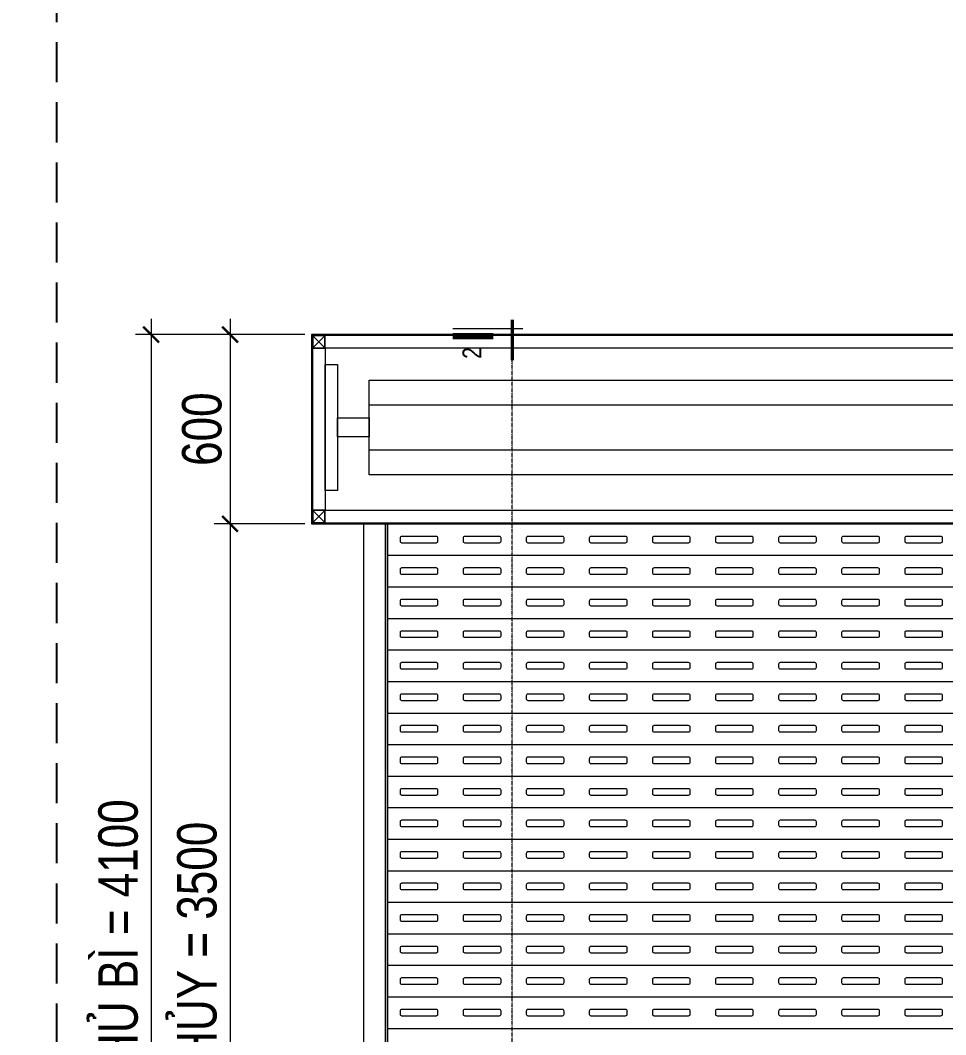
# Model space of a CAD drawing. Header units: millimetres. Extents: x -547695 to 905972, y -1055718 to 167349.
# Drawn here: x -528779 to -525845, y -1026972 to -1023756 of the extents above; entities that cross this region are included whole.
import ezdxf
from ezdxf.enums import TextEntityAlignment as Align

# ---------------------------------------------------------------- set-up
doc = ezdxf.new("R2010")
doc.units = ezdxf.units.MM
for name, pattern in [('CENTER2', [1.125, 0.75, -0.125, 0.125, -0.125]), ('HIDDEN', [9.525, 6.35, -3.175]), ('PHANTOM', [2.5, 1.25, -0.25, 0.25, -0.25, 0.25, -0.25])]:
    doc.linetypes.add(name, pattern=pattern)
doc.layers.get('DEFPOINTS').update_dxf_attribs({"color": 1, "lineweight": 25})
for name, color, linetype, lineweight in [('A-DIMS', 8, 'Continuous', 9), ('A-DOOR', 142, 'Continuous', 9), ('A-HIDD', 45, 'HIDDEN', 9), ('A-LIFT', 3, 'Continuous', 9), ('A-LITE', 9, 'Continuous', 9), ('A-PATT', 252, 'Continuous', 9), ('A-SYMBOLS', 10, 'Continuous', 13)]:
    doc.layers.add(name, color=color, linetype=linetype, lineweight=lineweight)
doc.styles.add('ARIAL', font='arial.ttf')
doc.styles.add('VTK_Arial', font='arial.ttf', dxfattribs={"width": 0.8})
doc.dimstyles.new('A-2.5-DIM50', dxfattribs={"dimscale": 50, "dimtxt": 2.5, "dimasz": 1, "dimexe": 1, "dimexo": 0, "dimgap": 0.5, "dimtad": 1, "dimdec": 0, "dimzin": 12, "dimdsep": 46, "dimtxsty": 'VTK_Arial', "dimblk": 'ARCHTICK', "dimcen": 0, "dimdle": 1, "dimclrd": 256, "dimclre": 256, "dimclrt": 7, "dimadec": 1, "dimazin": 3, "dimtfac": 1, "dimtdec": 0, "dimtmove": 0, "dimatfit": 2, "dimfxl": 20, "dimtolj": 1, "dimtzin": 0, "dimlwd": -1, "dimlwe": -1, "dimarcsym": 0})

# ---------------------------------------------------------------- blocks, each defined once
blk = doc.blocks.new('zw$3AB1')
for points in [[(183, 4100), (-4317, 4100), (-4317, 3500), (183, 3500)], [(180, 4097), (-4314, 4097), (-4314, 3503), (180, 3503)], [(140, 4057), (-4274, 4057), (-4274, 3543), (140, 3543)], [(-4082, 3500), (-4076, 3500), (-4076, 0), (-4082, 0)]]:
    blk.add_lwpolyline(points, close=True)
at = {"ltscale": 5}
for points in [[(-76, 200), (-4076, 200), (-4076, 3500), (-76, 3500)], [(-4076, 3500), (-76, 3500), (-76, 3500), (-4076, 3500)]]:
    blk.add_lwpolyline(points, close=True, dxfattribs=at)
at = {"layer": 'A-LIFT'}
for points in [[(-4274, 4097), (-4314, 4097), (-4314, 4057), (-4274, 4057)], [(-4313, 4058), (-4275, 4058), (-4275, 4096), (-4313, 4096)], [(-4274, 3543), (-4314, 3543), (-4314, 3503), (-4274, 3503)], [(-4313, 3504), (-4275, 3504), (-4275, 3542), (-4313, 3542)]]:
    blk.add_lwpolyline(points, close=True, dxfattribs=at)
at = {"layer": 'A-LITE', "ltscale": 0.3}
for points in [[(-4274, 4005.5), (-4234, 4005.5), (-4234, 3605.5), (-4274, 3605.5)], [(-4134, 3955.5), (0, 3955.5), (0, 3655.5), (-4134, 3655.5)], [(-4134, 3877.5), (0, 3877.5), (0, 3733.5), (-4134, 3733.5)], [(-4234, 3775.5), (-4234, 3835.5), (-4134, 3835.5), (-4134, 3775.5)]]:
    blk.add_lwpolyline(points, close=True, dxfattribs=at)
at = {"layer": 'A-LITE', "ltscale": 5}
blk.add_lwpolyline([(-4152, 0), (-4082, 0), (-4082, 3500), (-4152, 3500)], close=True, dxfattribs=at)
at = {"layer": 'A-PATT', "ltscale": 0.1}
for p, q in [((-4275, 4096), (-4313, 4058)), ((-4313, 4096), (-4275, 4058)), ((-4275, 3542), (-4313, 3504)), ((-4313, 3542), (-4275, 3504))]:
    blk.add_line(p, q, dxfattribs=at)
at = {"layer": 'A-PATT'}
for points in [[(-4031, 3440), (-3921, 3440, 0.414214), (-3916, 3445), (-3916, 3455, 0.414214), (-3921, 3460), (-4031, 3460, 0.414214), (-4036, 3455), (-4036, 3445, 0.414214)], [(-3831, 3440), (-3721, 3440, 0.414214), (-3716, 3445), (-3716, 3455, 0.414214), (-3721, 3460), (-3831, 3460, 0.414214), (-3836, 3455), (-3836, 3445, 0.414214)], [(-3631, 3440), (-3521, 3440, 0.414214), (-3516, 3445), (-3516, 3455, 0.414214), (-3521, 3460), (-3631, 3460, 0.414214), (-3636, 3455), (-3636, 3445, 0.414214)], [(-3431, 3440), (-3321, 3440, 0.414214), (-3316, 3445), (-3316, 3455, 0.414214), (-3321, 3460), (-3431, 3460, 0.414214), (-3436, 3455), (-3436, 3445, 0.414214)], [(-3231, 3440), (-3121, 3440, 0.414214), (-3116, 3445), (-3116, 3455, 0.414214), (-3121, 3460), (-3231, 3460, 0.414214), (-3236, 3455), (-3236, 3445, 0.414214)], [(-3031, 3440), (-2921, 3440, 0.414214), (-2916, 3445), (-2916, 3455, 0.414214), (-2921, 3460), (-3031, 3460, 0.414214), (-3036, 3455), (-3036, 3445, 0.414214)], [(-2831, 3440), (-2721, 3440, 0.414214), (-2716, 3445), (-2716, 3455, 0.414214), (-2721, 3460), (-2831, 3460, 0.414214), (-2836, 3455), (-2836, 3445, 0.414214)], [(-2631, 3440), (-2521, 3440, 0.414214), (-2516, 3445), (-2516, 3455, 0.414214), (-2521, 3460), (-2631, 3460, 0.414214), (-2636, 3455), (-2636, 3445, 0.414214)], [(-2431, 3440), (-2321, 3440, 0.414214), (-2316, 3445), (-2316, 3455, 0.414214), (-2321, 3460), (-2431, 3460, 0.414214), (-2436, 3455), (-2436, 3445, 0.414214)], [(-4031, 3340), (-3921, 3340, 0.414214), (-3916, 3345), (-3916, 3355, 0.414214), (-3921, 3360), (-4031, 3360, 0.414214), (-4036, 3355), (-4036, 3345, 0.414214)], [(-3831, 3340), (-3721, 3340, 0.414214), (-3716, 3345), (-3716, 3355, 0.414214), (-3721, 3360), (-3831, 3360, 0.414214), (-3836, 3355), (-3836, 3345, 0.414214)], [(-3631, 3340), (-3521, 3340, 0.414214), (-3516, 3345), (-3516, 3355, 0.414214), (-3521, 3360), (-3631, 3360, 0.414214), (-3636, 3355), (-3636, 3345, 0.414214)], [(-3431, 3340), (-3321, 3340, 0.414214), (-3316, 3345), (-3316, 3355, 0.414214), (-3321, 3360), (-3431, 3360, 0.414214), (-3436, 3355), (-3436, 3345, 0.414214)], [(-3231, 3340), (-3121, 3340, 0.414214), (-3116, 3345), (-3116, 3355, 0.414214), (-3121, 3360), (-3231, 3360, 0.414214), (-3236, 3355), (-3236, 3345, 0.414214)], [(-3031, 3340), (-2921, 3340, 0.414214), (-2916, 3345), (-2916, 3355, 0.414214), (-2921, 3360), (-3031, 3360, 0.414214), (-3036, 3355), (-3036, 3345, 0.414214)], [(-2831, 3340), (-2721, 3340, 0.414214), (-2716, 3345), (-2716, 3355, 0.414214), (-2721, 3360), (-2831, 3360, 0.414214), (-2836, 3355), (-2836, 3345, 0.414214)], [(-2631, 3340), (-2521, 3340, 0.414214), (-2516, 3345), (-2516, 3355, 0.414214), (-2521, 3360), (-2631, 3360, 0.414214), (-2636, 3355), (-2636, 3345, 0.414214)], [(-2431, 3340), (-2321, 3340, 0.414214), (-2316, 3345), (-2316, 3355, 0.414214), (-2321, 3360), (-2431, 3360, 0.414214), (-2436, 3355), (-2436, 3345, 0.414214)], [(-4031, 3240), (-3921, 3240, 0.414214), (-3916, 3245), (-3916, 3255, 0.414214), (-3921, 3260), (-4031, 3260, 0.414214), (-4036, 3255), (-4036, 3245, 0.414214)], [(-3831, 3240), (-3721, 3240, 0.414214), (-3716, 3245), (-3716, 3255, 0.414214), (-3721, 3260), (-3831, 3260, 0.414214), (-3836, 3255), (-3836, 3245, 0.414214)], [(-3631, 3240), (-3521, 3240, 0.414214), (-3516, 3245), (-3516, 3255, 0.414214), (-3521, 3260), (-3631, 3260, 0.414214), (-3636, 3255), (-3636, 3245, 0.414214)], [(-3431, 3240), (-3321, 3240, 0.414214), (-3316, 3245), (-3316, 3255, 0.414214), (-3321, 3260), (-3431, 3260, 0.414214), (-3436, 3255), (-3436, 3245, 0.414214)], [(-3231, 3240), (-3121, 3240, 0.414214), (-3116, 3245), (-3116, 3255, 0.414214), (-3121, 3260), (-3231, 3260, 0.414214), (-3236, 3255), (-3236, 3245, 0.414214)], [(-3031, 3240), (-2921, 3240, 0.414214), (-2916, 3245), (-2916, 3255, 0.414214), (-2921, 3260), (-3031, 3260, 0.414214), (-3036, 3255), (-3036, 3245, 0.414214)], [(-2831, 3240), (-2721, 3240, 0.414214), (-2716, 3245), (-2716, 3255, 0.414214), (-2721, 3260), (-2831, 3260, 0.414214), (-2836, 3255), (-2836, 3245, 0.414214)], [(-2631, 3240), (-2521, 3240, 0.414214), (-2516, 3245), (-2516, 3255, 0.414214), (-2521, 3260), (-2631, 3260, 0.414214), (-2636, 3255), (-2636, 3245, 0.414214)], [(-2431, 3240), (-2321, 3240, 0.414214), (-2316, 3245), (-2316, 3255, 0.414214), (-2321, 3260), (-2431, 3260, 0.414214), (-2436, 3255), (-2436, 3245, 0.414214)], [(-4031, 3140), (-3921, 3140, 0.414214), (-3916, 3145), (-3916, 3155, 0.414214), (-3921, 3160), (-4031, 3160, 0.414214), (-4036, 3155), (-4036, 3145, 0.414214)], [(-3831, 3140), (-3721, 3140, 0.414214), (-3716, 3145), (-3716, 3155, 0.414214), (-3721, 3160), (-3831, 3160, 0.414214), (-3836, 3155), (-3836, 3145, 0.414214)], [(-3631, 3140), (-3521, 3140, 0.414214), (-3516, 3145), (-3516, 3155, 0.414214), (-3521, 3160), (-3631, 3160, 0.414214), (-3636, 3155), (-3636, 3145, 0.414214)], [(-3431, 3140), (-3321, 3140, 0.414214), (-3316, 3145), (-3316, 3155, 0.414214), (-3321, 3160), (-3431, 3160, 0.414214), (-3436, 3155), (-3436, 3145, 0.414214)], [(-3231, 3140), (-3121, 3140, 0.414214), (-3116, 3145), (-3116, 3155, 0.414214), (-3121, 3160), (-3231, 3160, 0.414214), (-3236, 3155), (-3236, 3145, 0.414214)], [(-3031, 3140), (-2921, 3140, 0.414214), (-2916, 3145), (-2916, 3155, 0.414214), (-2921, 3160), (-3031, 3160, 0.414214), (-3036, 3155), (-3036, 3145, 0.414214)], [(-2831, 3140), (-2721, 3140, 0.414214), (-2716, 3145), (-2716, 3155, 0.414214), (-2721, 3160), (-2831, 3160, 0.414214), (-2836, 3155), (-2836, 3145, 0.414214)], [(-2631, 3140), (-2521, 3140, 0.414214), (-2516, 3145), (-2516, 3155, 0.414214), (-2521, 3160), (-2631, 3160, 0.414214), (-2636, 3155), (-2636, 3145, 0.414214)], [(-2431, 3140), (-2321, 3140, 0.414214), (-2316, 3145), (-2316, 3155, 0.414214), (-2321, 3160), (-2431, 3160, 0.414214), (-2436, 3155), (-2436, 3145, 0.414214)], [(-4031, 3040), (-3921, 3040, 0.414214), (-3916, 3045), (-3916, 3055, 0.414214), (-3921, 3060), (-4031, 3060, 0.414214), (-4036, 3055), (-4036, 3045, 0.414214)], [(-3831, 3040), (-3721, 3040, 0.414214), (-3716, 3045), (-3716, 3055, 0.414214), (-3721, 3060), (-3831, 3060, 0.414214), (-3836, 3055), (-3836, 3045, 0.414214)], [(-3631, 3040), (-3521, 3040, 0.414214), (-3516, 3045), (-3516, 3055, 0.414214), (-3521, 3060), (-3631, 3060, 0.414214), (-3636, 3055), (-3636, 3045, 0.414214)], [(-3431, 3040), (-3321, 3040, 0.414214), (-3316, 3045), (-3316, 3055, 0.414214), (-3321, 3060), (-3431, 3060, 0.414214), (-3436, 3055), (-3436, 3045, 0.414214)], [(-3231, 3040), (-3121, 3040, 0.414214), (-3116, 3045), (-3116, 3055, 0.414214), (-3121, 3060), (-3231, 3060, 0.414214), (-3236, 3055), (-3236, 3045, 0.414214)], [(-3031, 3040), (-2921, 3040, 0.414214), (-2916, 3045), (-2916, 3055, 0.414214), (-2921, 3060), (-3031, 3060, 0.414214), (-3036, 3055), (-3036, 3045, 0.414214)], [(-2831, 3040), (-2721, 3040, 0.414214), (-2716, 3045), (-2716, 3055, 0.414214), (-2721, 3060), (-2831, 3060, 0.414214), (-2836, 3055), (-2836, 3045, 0.414214)], [(-2631, 3040), (-2521, 3040, 0.414214), (-2516, 3045), (-2516, 3055, 0.414214), (-2521, 3060), (-2631, 3060, 0.414214), (-2636, 3055), (-2636, 3045, 0.414214)], [(-2431, 3040), (-2321, 3040, 0.414214), (-2316, 3045), (-2316, 3055, 0.414214), (-2321, 3060), (-2431, 3060, 0.414214), (-2436, 3055), (-2436, 3045, 0.414214)], [(-4031, 2940), (-3921, 2940, 0.414214), (-3916, 2945), (-3916, 2955, 0.414214), (-3921, 2960), (-4031, 2960, 0.414214), (-4036, 2955), (-4036, 2945, 0.414214)], [(-3831, 2940), (-3721, 2940, 0.414214), (-3716, 2945), (-3716, 2955, 0.414214), (-3721, 2960), (-3831, 2960, 0.414214), (-3836, 2955), (-3836, 2945, 0.414214)], [(-3631, 2940), (-3521, 2940, 0.414214), (-3516, 2945), (-3516, 2955, 0.414214), (-3521, 2960), (-3631, 2960, 0.414214), (-3636, 2955), (-3636, 2945, 0.414214)], [(-3431, 2940), (-3321, 2940, 0.414214), (-3316, 2945), (-3316, 2955, 0.414214), (-3321, 2960), (-3431, 2960, 0.414214), (-3436, 2955), (-3436, 2945, 0.414214)], [(-3231, 2940), (-3121, 2940, 0.414214), (-3116, 2945), (-3116, 2955, 0.414214), (-3121, 2960), (-3231, 2960, 0.414214), (-3236, 2955), (-3236, 2945, 0.414214)], [(-3031, 2940), (-2921, 2940, 0.414214), (-2916, 2945), (-2916, 2955, 0.414214), (-2921, 2960), (-3031, 2960, 0.414214), (-3036, 2955), (-3036, 2945, 0.414214)], [(-2831, 2940), (-2721, 2940, 0.414214), (-2716, 2945), (-2716, 2955, 0.414214), (-2721, 2960), (-2831, 2960, 0.414214), (-2836, 2955), (-2836, 2945, 0.414214)], [(-2631, 2940), (-2521, 2940, 0.414214), (-2516, 2945), (-2516, 2955, 0.414214), (-2521, 2960), (-2631, 2960, 0.414214), (-2636, 2955), (-2636, 2945, 0.414214)], [(-2431, 2940), (-2321, 2940, 0.414214), (-2316, 2945), (-2316, 2955, 0.414214), (-2321, 2960), (-2431, 2960, 0.414214), (-2436, 2955), (-2436, 2945, 0.414214)], [(-4031, 2840), (-3921, 2840, 0.414214), (-3916, 2845), (-3916, 2855, 0.414214), (-3921, 2860), (-4031, 2860, 0.414214), (-4036, 2855), (-4036, 2845, 0.414214)], [(-3831, 2840), (-3721, 2840, 0.414214), (-3716, 2845), (-3716, 2855, 0.414214), (-3721, 2860), (-3831, 2860, 0.414214), (-3836, 2855), (-3836, 2845, 0.414214)], [(-3631, 2840), (-3521, 2840, 0.414214), (-3516, 2845), (-3516, 2855, 0.414214), (-3521, 2860), (-3631, 2860, 0.414214), (-3636, 2855), (-3636, 2845, 0.414214)], [(-3431, 2840), (-3321, 2840, 0.414214), (-3316, 2845), (-3316, 2855, 0.414214), (-3321, 2860), (-3431, 2860, 0.414214), (-3436, 2855), (-3436, 2845, 0.414214)], [(-3231, 2840), (-3121, 2840, 0.414214), (-3116, 2845), (-3116, 2855, 0.414214), (-3121, 2860), (-3231, 2860, 0.414214), (-3236, 2855), (-3236, 2845, 0.414214)], [(-3031, 2840), (-2921, 2840, 0.414214), (-2916, 2845), (-2916, 2855, 0.414214), (-2921, 2860), (-3031, 2860, 0.414214), (-3036, 2855), (-3036, 2845, 0.414214)], [(-2831, 2840), (-2721, 2840, 0.414214), (-2716, 2845), (-2716, 2855, 0.414214), (-2721, 2860), (-2831, 2860, 0.414214), (-2836, 2855), (-2836, 2845, 0.414214)], [(-2631, 2840), (-2521, 2840, 0.414214), (-2516, 2845), (-2516, 2855, 0.414214), (-2521, 2860), (-2631, 2860, 0.414214), (-2636, 2855), (-2636, 2845, 0.414214)], [(-2431, 2840), (-2321, 2840, 0.414214), (-2316, 2845), (-2316, 2855, 0.414214), (-2321, 2860), (-2431, 2860, 0.414214), (-2436, 2855), (-2436, 2845, 0.414214)], [(-4031, 2740), (-3921, 2740, 0.414214), (-3916, 2745), (-3916, 2755, 0.414214), (-3921, 2760), (-4031, 2760, 0.414214), (-4036, 2755), (-4036, 2745, 0.414214)], [(-3831, 2740), (-3721, 2740, 0.414214), (-3716, 2745), (-3716, 2755, 0.414214), (-3721, 2760), (-3831, 2760, 0.414214), (-3836, 2755), (-3836, 2745, 0.414214)], [(-3631, 2740), (-3521, 2740, 0.414214), (-3516, 2745), (-3516, 2755, 0.414214), (-3521, 2760), (-3631, 2760, 0.414214), (-3636, 2755), (-3636, 2745, 0.414214)], [(-3431, 2740), (-3321, 2740, 0.414214), (-3316, 2745), (-3316, 2755, 0.414214), (-3321, 2760), (-3431, 2760, 0.414214), (-3436, 2755), (-3436, 2745, 0.414214)], [(-3231, 2740), (-3121, 2740, 0.414214), (-3116, 2745), (-3116, 2755, 0.414214), (-3121, 2760), (-3231, 2760, 0.414214), (-3236, 2755), (-3236, 2745, 0.414214)], [(-3031, 2740), (-2921, 2740, 0.414214), (-2916, 2745), (-2916, 2755, 0.414214), (-2921, 2760), (-3031, 2760, 0.414214), (-3036, 2755), (-3036, 2745, 0.414214)], [(-2831, 2740), (-2721, 2740, 0.414214), (-2716, 2745), (-2716, 2755, 0.414214), (-2721, 2760), (-2831, 2760, 0.414214), (-2836, 2755), (-2836, 2745, 0.414214)], [(-2631, 2740), (-2521, 2740, 0.414214), (-2516, 2745), (-2516, 2755, 0.414214), (-2521, 2760), (-2631, 2760, 0.414214), (-2636, 2755), (-2636, 2745, 0.414214)], [(-2431, 2740), (-2321, 2740, 0.414214), (-2316, 2745), (-2316, 2755, 0.414214), (-2321, 2760), (-2431, 2760, 0.414214), (-2436, 2755), (-2436, 2745, 0.414214)], [(-4031, 2640), (-3921, 2640, 0.414214), (-3916, 2645), (-3916, 2655, 0.414214), (-3921, 2660), (-4031, 2660, 0.414214), (-4036, 2655), (-4036, 2645, 0.414214)], [(-3831, 2640), (-3721, 2640, 0.414214), (-3716, 2645), (-3716, 2655, 0.414214), (-3721, 2660), (-3831, 2660, 0.414214), (-3836, 2655), (-3836, 2645, 0.414214)], [(-3631, 2640), (-3521, 2640, 0.414214), (-3516, 2645), (-3516, 2655, 0.414214), (-3521, 2660), (-3631, 2660, 0.414214), (-3636, 2655), (-3636, 2645, 0.414214)], [(-3431, 2640), (-3321, 2640, 0.414214), (-3316, 2645), (-3316, 2655, 0.414214), (-3321, 2660), (-3431, 2660, 0.414214), (-3436, 2655), (-3436, 2645, 0.414214)], [(-3231, 2640), (-3121, 2640, 0.414214), (-3116, 2645), (-3116, 2655, 0.414214), (-3121, 2660), (-3231, 2660, 0.414214), (-3236, 2655), (-3236, 2645, 0.414214)], [(-3031, 2640), (-2921, 2640, 0.414214), (-2916, 2645), (-2916, 2655, 0.414214), (-2921, 2660), (-3031, 2660, 0.414214), (-3036, 2655), (-3036, 2645, 0.414214)], [(-2831, 2640), (-2721, 2640, 0.414214), (-2716, 2645), (-2716, 2655, 0.414214), (-2721, 2660), (-2831, 2660, 0.414214), (-2836, 2655), (-2836, 2645, 0.414214)], [(-2631, 2640), (-2521, 2640, 0.414214), (-2516, 2645), (-2516, 2655, 0.414214), (-2521, 2660), (-2631, 2660, 0.414214), (-2636, 2655), (-2636, 2645, 0.414214)], [(-2431, 2640), (-2321, 2640, 0.414214), (-2316, 2645), (-2316, 2655, 0.414214), (-2321, 2660), (-2431, 2660, 0.414214), (-2436, 2655), (-2436, 2645, 0.414214)], [(-4031, 2540), (-3921, 2540, 0.414214), (-3916, 2545), (-3916, 2555, 0.414214), (-3921, 2560), (-4031, 2560, 0.414214), (-4036, 2555), (-4036, 2545, 0.414214)], [(-3831, 2540), (-3721, 2540, 0.414214), (-3716, 2545), (-3716, 2555, 0.414214), (-3721, 2560), (-3831, 2560, 0.414214), (-3836, 2555), (-3836, 2545, 0.414214)], [(-3631, 2540), (-3521, 2540, 0.414214), (-3516, 2545), (-3516, 2555, 0.414214), (-3521, 2560), (-3631, 2560, 0.414214), (-3636, 2555), (-3636, 2545, 0.414214)], [(-3431, 2540), (-3321, 2540, 0.414214), (-3316, 2545), (-3316, 2555, 0.414214), (-3321, 2560), (-3431, 2560, 0.414214), (-3436, 2555), (-3436, 2545, 0.414214)], [(-3231, 2540), (-3121, 2540, 0.414214), (-3116, 2545), (-3116, 2555, 0.414214), (-3121, 2560), (-3231, 2560, 0.414214), (-3236, 2555), (-3236, 2545, 0.414214)], [(-3031, 2540), (-2921, 2540, 0.414214), (-2916, 2545), (-2916, 2555, 0.414214), (-2921, 2560), (-3031, 2560, 0.414214), (-3036, 2555), (-3036, 2545, 0.414214)], [(-2831, 2540), (-2721, 2540, 0.414214), (-2716, 2545), (-2716, 2555, 0.414214), (-2721, 2560), (-2831, 2560, 0.414214), (-2836, 2555), (-2836, 2545, 0.414214)], [(-2631, 2540), (-2521, 2540, 0.414214), (-2516, 2545), (-2516, 2555, 0.414214), (-2521, 2560), (-2631, 2560, 0.414214), (-2636, 2555), (-2636, 2545, 0.414214)], [(-2431, 2540), (-2321, 2540, 0.414214), (-2316, 2545), (-2316, 2555, 0.414214), (-2321, 2560), (-2431, 2560, 0.414214), (-2436, 2555), (-2436, 2545, 0.414214)], [(-4031, 2440), (-3921, 2440, 0.414214), (-3916, 2445), (-3916, 2455, 0.414214), (-3921, 2460), (-4031, 2460, 0.414214), (-4036, 2455), (-4036, 2445, 0.414214)], [(-3831, 2440), (-3721, 2440, 0.414214), (-3716, 2445), (-3716, 2455, 0.414214), (-3721, 2460), (-3831, 2460, 0.414214), (-3836, 2455), (-3836, 2445, 0.414214)], [(-3631, 2440), (-3521, 2440, 0.414214), (-3516, 2445), (-3516, 2455, 0.414214), (-3521, 2460), (-3631, 2460, 0.414214), (-3636, 2455), (-3636, 2445, 0.414214)], [(-3431, 2440), (-3321, 2440, 0.414214), (-3316, 2445), (-3316, 2455, 0.414214), (-3321, 2460), (-3431, 2460, 0.414214), (-3436, 2455), (-3436, 2445, 0.414214)], [(-3231, 2440), (-3121, 2440, 0.414214), (-3116, 2445), (-3116, 2455, 0.414214), (-3121, 2460), (-3231, 2460, 0.414214), (-3236, 2455), (-3236, 2445, 0.414214)], [(-3031, 2440), (-2921, 2440, 0.414214), (-2916, 2445), (-2916, 2455, 0.414214), (-2921, 2460), (-3031, 2460, 0.414214), (-3036, 2455), (-3036, 2445, 0.414214)], [(-2831, 2440), (-2721, 2440, 0.414214), (-2716, 2445), (-2716, 2455, 0.414214), (-2721, 2460), (-2831, 2460, 0.414214), (-2836, 2455), (-2836, 2445, 0.414214)], [(-2631, 2440), (-2521, 2440, 0.414214), (-2516, 2445), (-2516, 2455, 0.414214), (-2521, 2460), (-2631, 2460, 0.414214), (-2636, 2455), (-2636, 2445, 0.414214)], [(-2431, 2440), (-2321, 2440, 0.414214), (-2316, 2445), (-2316, 2455, 0.414214), (-2321, 2460), (-2431, 2460, 0.414214), (-2436, 2455), (-2436, 2445, 0.414214)], [(-4031, 2340), (-3921, 2340, 0.414214), (-3916, 2345), (-3916, 2355, 0.414214), (-3921, 2360), (-4031, 2360, 0.414214), (-4036, 2355), (-4036, 2345, 0.414214)], [(-3831, 2340), (-3721, 2340, 0.414214), (-3716, 2345), (-3716, 2355, 0.414214), (-3721, 2360), (-3831, 2360, 0.414214), (-3836, 2355), (-3836, 2345, 0.414214)], [(-3631, 2340), (-3521, 2340, 0.414214), (-3516, 2345), (-3516, 2355, 0.414214), (-3521, 2360), (-3631, 2360, 0.414214), (-3636, 2355), (-3636, 2345, 0.414214)], [(-3431, 2340), (-3321, 2340, 0.414214), (-3316, 2345), (-3316, 2355, 0.414214), (-3321, 2360), (-3431, 2360, 0.414214), (-3436, 2355), (-3436, 2345, 0.414214)], [(-3231, 2340), (-3121, 2340, 0.414214), (-3116, 2345), (-3116, 2355, 0.414214), (-3121, 2360), (-3231, 2360, 0.414214), (-3236, 2355), (-3236, 2345, 0.414214)], [(-3031, 2340), (-2921, 2340, 0.414214), (-2916, 2345), (-2916, 2355, 0.414214), (-2921, 2360), (-3031, 2360, 0.414214), (-3036, 2355), (-3036, 2345, 0.414214)], [(-2831, 2340), (-2721, 2340, 0.414214), (-2716, 2345), (-2716, 2355, 0.414214), (-2721, 2360), (-2831, 2360, 0.414214), (-2836, 2355), (-2836, 2345, 0.414214)], [(-2631, 2340), (-2521, 2340, 0.414214), (-2516, 2345), (-2516, 2355, 0.414214), (-2521, 2360), (-2631, 2360, 0.414214), (-2636, 2355), (-2636, 2345, 0.414214)], [(-2431, 2340), (-2321, 2340, 0.414214), (-2316, 2345), (-2316, 2355, 0.414214), (-2321, 2360), (-2431, 2360, 0.414214), (-2436, 2355), (-2436, 2345, 0.414214)], [(-4031, 2240), (-3921, 2240, 0.414214), (-3916, 2245), (-3916, 2255, 0.414214), (-3921, 2260), (-4031, 2260, 0.414214), (-4036, 2255), (-4036, 2245, 0.414214)], [(-3831, 2240), (-3721, 2240, 0.414214), (-3716, 2245), (-3716, 2255, 0.414214), (-3721, 2260), (-3831, 2260, 0.414214), (-3836, 2255), (-3836, 2245, 0.414214)], [(-3631, 2240), (-3521, 2240, 0.414214), (-3516, 2245), (-3516, 2255, 0.414214), (-3521, 2260), (-3631, 2260, 0.414214), (-3636, 2255), (-3636, 2245, 0.414214)], [(-3431, 2240), (-3321, 2240, 0.414214), (-3316, 2245), (-3316, 2255, 0.414214), (-3321, 2260), (-3431, 2260, 0.414214), (-3436, 2255), (-3436, 2245, 0.414214)], [(-3231, 2240), (-3121, 2240, 0.414214), (-3116, 2245), (-3116, 2255, 0.414214), (-3121, 2260), (-3231, 2260, 0.414214), (-3236, 2255), (-3236, 2245, 0.414214)], [(-3031, 2240), (-2921, 2240, 0.414214), (-2916, 2245), (-2916, 2255, 0.414214), (-2921, 2260), (-3031, 2260, 0.414214), (-3036, 2255), (-3036, 2245, 0.414214)], [(-2831, 2240), (-2721, 2240, 0.414214), (-2716, 2245), (-2716, 2255, 0.414214), (-2721, 2260), (-2831, 2260, 0.414214), (-2836, 2255), (-2836, 2245, 0.414214)], [(-2631, 2240), (-2521, 2240, 0.414214), (-2516, 2245), (-2516, 2255, 0.414214), (-2521, 2260), (-2631, 2260, 0.414214), (-2636, 2255), (-2636, 2245, 0.414214)], [(-2431, 2240), (-2321, 2240, 0.414214), (-2316, 2245), (-2316, 2255, 0.414214), (-2321, 2260), (-2431, 2260, 0.414214), (-2436, 2255), (-2436, 2245, 0.414214)], [(-4031, 2140), (-3921, 2140, 0.414214), (-3916, 2145), (-3916, 2155, 0.414214), (-3921, 2160), (-4031, 2160, 0.414214), (-4036, 2155), (-4036, 2145, 0.414214)], [(-3831, 2140), (-3721, 2140, 0.414214), (-3716, 2145), (-3716, 2155, 0.414214), (-3721, 2160), (-3831, 2160, 0.414214), (-3836, 2155), (-3836, 2145, 0.414214)], [(-3631, 2140), (-3521, 2140, 0.414214), (-3516, 2145), (-3516, 2155, 0.414214), (-3521, 2160), (-3631, 2160, 0.414214), (-3636, 2155), (-3636, 2145, 0.414214)], [(-3431, 2140), (-3321, 2140, 0.414214), (-3316, 2145), (-3316, 2155, 0.414214), (-3321, 2160), (-3431, 2160, 0.414214), (-3436, 2155), (-3436, 2145, 0.414214)], [(-3231, 2140), (-3121, 2140, 0.414214), (-3116, 2145), (-3116, 2155, 0.414214), (-3121, 2160), (-3231, 2160, 0.414214), (-3236, 2155), (-3236, 2145, 0.414214)], [(-3031, 2140), (-2921, 2140, 0.414214), (-2916, 2145), (-2916, 2155, 0.414214), (-2921, 2160), (-3031, 2160, 0.414214), (-3036, 2155), (-3036, 2145, 0.414214)], [(-2831, 2140), (-2721, 2140, 0.414214), (-2716, 2145), (-2716, 2155, 0.414214), (-2721, 2160), (-2831, 2160, 0.414214), (-2836, 2155), (-2836, 2145, 0.414214)], [(-2631, 2140), (-2521, 2140, 0.414214), (-2516, 2145), (-2516, 2155, 0.414214), (-2521, 2160), (-2631, 2160, 0.414214), (-2636, 2155), (-2636, 2145, 0.414214)], [(-2431, 2140), (-2321, 2140, 0.414214), (-2316, 2145), (-2316, 2155, 0.414214), (-2321, 2160), (-2431, 2160, 0.414214), (-2436, 2155), (-2436, 2145, 0.414214)], [(-4031, 2040), (-3921, 2040, 0.414214), (-3916, 2045), (-3916, 2055, 0.414214), (-3921, 2060), (-4031, 2060, 0.414214), (-4036, 2055), (-4036, 2045, 0.414214)], [(-3831, 2040), (-3721, 2040, 0.414214), (-3716, 2045), (-3716, 2055, 0.414214), (-3721, 2060), (-3831, 2060, 0.414214), (-3836, 2055), (-3836, 2045, 0.414214)], [(-3631, 2040), (-3521, 2040, 0.414214), (-3516, 2045), (-3516, 2055, 0.414214), (-3521, 2060), (-3631, 2060, 0.414214), (-3636, 2055), (-3636, 2045, 0.414214)], [(-3431, 2040), (-3321, 2040, 0.414214), (-3316, 2045), (-3316, 2055, 0.414214), (-3321, 2060), (-3431, 2060, 0.414214), (-3436, 2055), (-3436, 2045, 0.414214)], [(-3231, 2040), (-3121, 2040, 0.414214), (-3116, 2045), (-3116, 2055, 0.414214), (-3121, 2060), (-3231, 2060, 0.414214), (-3236, 2055), (-3236, 2045, 0.414214)], [(-3031, 2040), (-2921, 2040, 0.414214), (-2916, 2045), (-2916, 2055, 0.414214), (-2921, 2060), (-3031, 2060, 0.414214), (-3036, 2055), (-3036, 2045, 0.414214)], [(-2831, 2040), (-2721, 2040, 0.414214), (-2716, 2045), (-2716, 2055, 0.414214), (-2721, 2060), (-2831, 2060, 0.414214), (-2836, 2055), (-2836, 2045, 0.414214)], [(-2631, 2040), (-2521, 2040, 0.414214), (-2516, 2045), (-2516, 2055, 0.414214), (-2521, 2060), (-2631, 2060, 0.414214), (-2636, 2055), (-2636, 2045, 0.414214)], [(-2431, 2040), (-2321, 2040, 0.414214), (-2316, 2045), (-2316, 2055, 0.414214), (-2321, 2060), (-2431, 2060, 0.414214), (-2436, 2055), (-2436, 2045, 0.414214)], [(-4031, 1940), (-3921, 1940, 0.414214), (-3916, 1945), (-3916, 1955, 0.414214), (-3921, 1960), (-4031, 1960, 0.414214), (-4036, 1955), (-4036, 1945, 0.414214)], [(-3831, 1940), (-3721, 1940, 0.414214), (-3716, 1945), (-3716, 1955, 0.414214), (-3721, 1960), (-3831, 1960, 0.414214), (-3836, 1955), (-3836, 1945, 0.414214)], [(-3631, 1940), (-3521, 1940, 0.414214), (-3516, 1945), (-3516, 1955, 0.414214), (-3521, 1960), (-3631, 1960, 0.414214), (-3636, 1955), (-3636, 1945, 0.414214)], [(-3431, 1940), (-3321, 1940, 0.414214), (-3316, 1945), (-3316, 1955, 0.414214), (-3321, 1960), (-3431, 1960, 0.414214), (-3436, 1955), (-3436, 1945, 0.414214)], [(-3231, 1940), (-3121, 1940, 0.414214), (-3116, 1945), (-3116, 1955, 0.414214), (-3121, 1960), (-3231, 1960, 0.414214), (-3236, 1955), (-3236, 1945, 0.414214)], [(-3031, 1940), (-2921, 1940, 0.414214), (-2916, 1945), (-2916, 1955, 0.414214), (-2921, 1960), (-3031, 1960, 0.414214), (-3036, 1955), (-3036, 1945, 0.414214)], [(-2831, 1940), (-2721, 1940, 0.414214), (-2716, 1945), (-2716, 1955, 0.414214), (-2721, 1960), (-2831, 1960, 0.414214), (-2836, 1955), (-2836, 1945, 0.414214)], [(-2631, 1940), (-2521, 1940, 0.414214), (-2516, 1945), (-2516, 1955, 0.414214), (-2521, 1960), (-2631, 1960, 0.414214), (-2636, 1955), (-2636, 1945, 0.414214)], [(-2431, 1940), (-2321, 1940, 0.414214), (-2316, 1945), (-2316, 1955, 0.414214), (-2321, 1960), (-2431, 1960, 0.414214), (-2436, 1955), (-2436, 1945, 0.414214)]]:
    blk.add_lwpolyline(points, format="xyb", close=True, dxfattribs=at)
at = {"layer": 'A-PATT', "ltscale": 5}
for points in [[(-4076, 3400), (-76, 3400)], [(-4076, 3300), (-76, 3300)], [(-4076, 3200), (-76, 3200)], [(-4076, 3100), (-76, 3100)], [(-4076, 3000), (-76, 3000)], [(-4076, 2900), (-76, 2900)], [(-4076, 2800), (-76, 2800)], [(-4076, 2700), (-76, 2700)], [(-4076, 2600), (-76, 2600)], [(-4076, 2500), (-76, 2500)], [(-4076, 2400), (-76, 2400)], [(-4076, 2300), (-76, 2300)], [(-4076, 2200), (-76, 2200)], [(-4076, 2100), (-76, 2100)], [(-4076, 2000), (-76, 2000)], [(-4076, 1900), (-76, 1900)]]:
    blk.add_lwpolyline(points, dxfattribs=at)
blk = doc.blocks.new('*U279')
blk.add_line((-21504, -166), (-21504, 945))
at = {"linetype": 'PHANTOM', "ltscale": 10}
blk.add_line((-397, 0), (-21004, 0), dxfattribs=at)
for points, const_width in [([(-21389, 945), (-21389, 302)], 100), ([(-21004, 0), (-21649, 0)], 50)]:
    blk.add_lwpolyline(points, dxfattribs=dict(const_width=const_width))
at = {"style": 'ARIAL', "width": 0.8, "flags": 8}
for tag, p in [('1', (-21121, 401)), ('2', (-419, 396))]:
    blk.add_attdef(tag, text='', height=300, dxfattribs=at).set_placement(p, align=Align.BOTTOM_CENTER)
blk = doc.blocks.new('_ARCHTICK')
at = {"color": 0, "linetype": 'ByBlock', "const_width": 0.15}
blk.add_lwpolyline([(-0.5, -0.5), (0.5, 0.5)], dxfattribs=at)
blk = doc.blocks.new('*D598')
at = {"layer": 'A-DIMS', "ltscale": 5, "transparency": 16777216}
for p, q in [((-528113.8, -1024702.4), (-528113.8, -1025402.4)), ((-527876.6, -1024752.4), (-528163.8, -1024752.4)), ((-527876.6, -1025352.4), (-528163.8, -1025352.4))]:
    blk.add_line(p, q, dxfattribs=at)
at = {"layer": 'DEFPOINTS', "color": 0, "transparency": 16777216}
for p in [(-527876.6, -1024752.4), (-528113.8, -1025352.4), (-527876.6, -1025352.4)]:
    blk.add_point(p, dxfattribs=at)
at = {"layer": 'A-DIMS', "transparency": 16777216, "xscale": 50, "yscale": 50, "zscale": 50}
for p, rotation in [((-528113.8, -1024752.4), 90), ((-528113.8, -1025352.4), 270)]:
    blk.add_blockref('_ARCHTICK', p, dxfattribs=dict(at, rotation=rotation))
at = {"layer": 'A-DIMS', "color": 7, "transparency": 16777216, "insert": (-528202.6, -1025052.4), "char_height": 125, "attachment_point": 5, "rotation": 90, "style": 'VTK_Arial'}
blk.add_mtext('\\A1;600', dxfattribs=at)
blk = doc.blocks.new('*D599')
at = {"layer": 'A-DIMS', "ltscale": 5, "transparency": 16777216}
for p, q in [((-528113.8, -1025302.4), (-528113.8, -1028902.4)), ((-527876.6, -1025352.4), (-528163.8, -1025352.4)), ((-527876.6, -1028852.4), (-528163.8, -1028852.4))]:
    blk.add_line(p, q, dxfattribs=at)
at = {"layer": 'DEFPOINTS', "color": 0, "transparency": 16777216}
for p in [(-527876.6, -1025352.4), (-528113.8, -1028852.4), (-527876.6, -1028852.4)]:
    blk.add_point(p, dxfattribs=at)
at = {"layer": 'A-DIMS', "transparency": 16777216, "xscale": 50, "yscale": 50, "zscale": 50}
for p, rotation in [((-528113.8, -1025352.4), 90), ((-528113.8, -1028852.4), 270)]:
    blk.add_blockref('_ARCHTICK', p, dxfattribs=dict(at, rotation=rotation))
at = {"layer": 'A-DIMS', "color": 7, "transparency": 16777216, "insert": (-528218.2, -1027102.4), "char_height": 125, "attachment_point": 5, "rotation": 90, "style": 'VTK_Arial'}
blk.add_mtext('\\A1;KT THÔNG THỦY = 3500', dxfattribs=at)
blk = doc.blocks.new('*D600')
at = {"layer": 'A-DIMS', "ltscale": 5, "transparency": 16777216}
for p, q in [((-528363.8, -1024702.4), (-528363.8, -1028902.4)), ((-527876.6, -1024752.4), (-528413.8, -1024752.4)), ((-527876.6, -1028852.4), (-528413.8, -1028852.4))]:
    blk.add_line(p, q, dxfattribs=at)
at = {"layer": 'DEFPOINTS', "color": 0, "transparency": 16777216}
for p in [(-527876.6, -1024752.4), (-528363.8, -1028852.4), (-527876.6, -1028852.4)]:
    blk.add_point(p, dxfattribs=at)
at = {"layer": 'A-DIMS', "transparency": 16777216, "xscale": 50, "yscale": 50, "zscale": 50}
for p, rotation in [((-528363.8, -1024752.4), 90), ((-528363.8, -1028852.4), 270)]:
    blk.add_blockref('_ARCHTICK', p, dxfattribs=dict(at, rotation=rotation))
at = {"layer": 'A-DIMS', "color": 7, "transparency": 16777216, "insert": (-528468.1, -1026802.4), "char_height": 125, "attachment_point": 5, "rotation": 90, "style": 'VTK_Arial'}
blk.add_mtext('\\A1;KT PHỦ BÌ = 4100', dxfattribs=at)

msp = doc.modelspace()

# ---------------------------------------------------------------- linework, layer by layer
at = {"layer": 'A-HIDD', "lineweight": -2, "ltscale": 20}
msp.add_lwpolyline([(-528663.2, -1033668), (-528663.2, -1023622.6)], dxfattribs=at)

# ---------------------------------------------------------------- block references
at = {"layer": 'A-DOOR', "lineweight": -3}
msp.add_blockref('zw$3AB1', (-523538.7, -1028852.4), dxfattribs=at)

# ---------------------------------------------------------------- dimensions: what is measured, and where the dimension line sits
at = {"layer": 'A-DIMS', "ltscale": 5}
dim = msp.add_linear_dim(base=(-528363.8, -1028852.4), p1=(-527876.6, -1024752.4), p2=(-527876.6, -1028852.4), angle=90, text='KT PHỦ BÌ = <>', dimstyle='A-2.5-DIM50', override={"dimpost": '\\X'}, dxfattribs=at)
dim.commit()
dim.dimension.update_dxf_attribs({"geometry": '*D600', "text_midpoint": (-528468.1, -1026802.4)})
dim = msp.add_linear_dim(base=(-528113.8, -1025352.4), p1=(-527876.6, -1024752.4), p2=(-527876.6, -1025352.4), angle=90, dimstyle='A-2.5-DIM50', override={"dimpost": '\\X'}, dxfattribs=at)
dim.commit()
dim.dimension.update_dxf_attribs({"geometry": '*D598', "text_midpoint": (-528202.6, -1025052.4)})

# ---------------------------------------------------------------- next in the draw order: block references
at = {"layer": 'A-SYMBOLS', "linetype": 'CENTER2'}
ref = msp.add_blockref('*U279', (-527218.8, -1029034.9), dxfattribs=dict(at, xscale=-0.2, yscale=0.2, zscale=0.2, rotation=89.9999999999995))
ref.add_attrib('1', '2', dxfattribs={"layer": '0', "height": 60, "rotation": 90, "style": 'ARIAL', "width": 0.8, "flags": 8}).set_placement((-527299, -1024810.7), align=Align.BOTTOM_CENTER)

# ---------------------------------------------------------------- next in the draw order: dimensions: what is measured, and where the dimension line sits
at = {"layer": 'A-DIMS', "ltscale": 5}
dim = msp.add_linear_dim(base=(-528113.8, -1028852.4), p1=(-527876.6, -1025352.4), p2=(-527876.6, -1028852.4), angle=90, text='KT THÔNG THỦY = <>', dimstyle='A-2.5-DIM50', override={"dimpost": '\\X', "dimtmove": 1}, dxfattribs=at)
dim.commit()
dim.dimension.update_dxf_attribs({"geometry": '*D599', "text_midpoint": (-528218.2, -1027102.4)})

doc.saveas('drawing.dxf')
